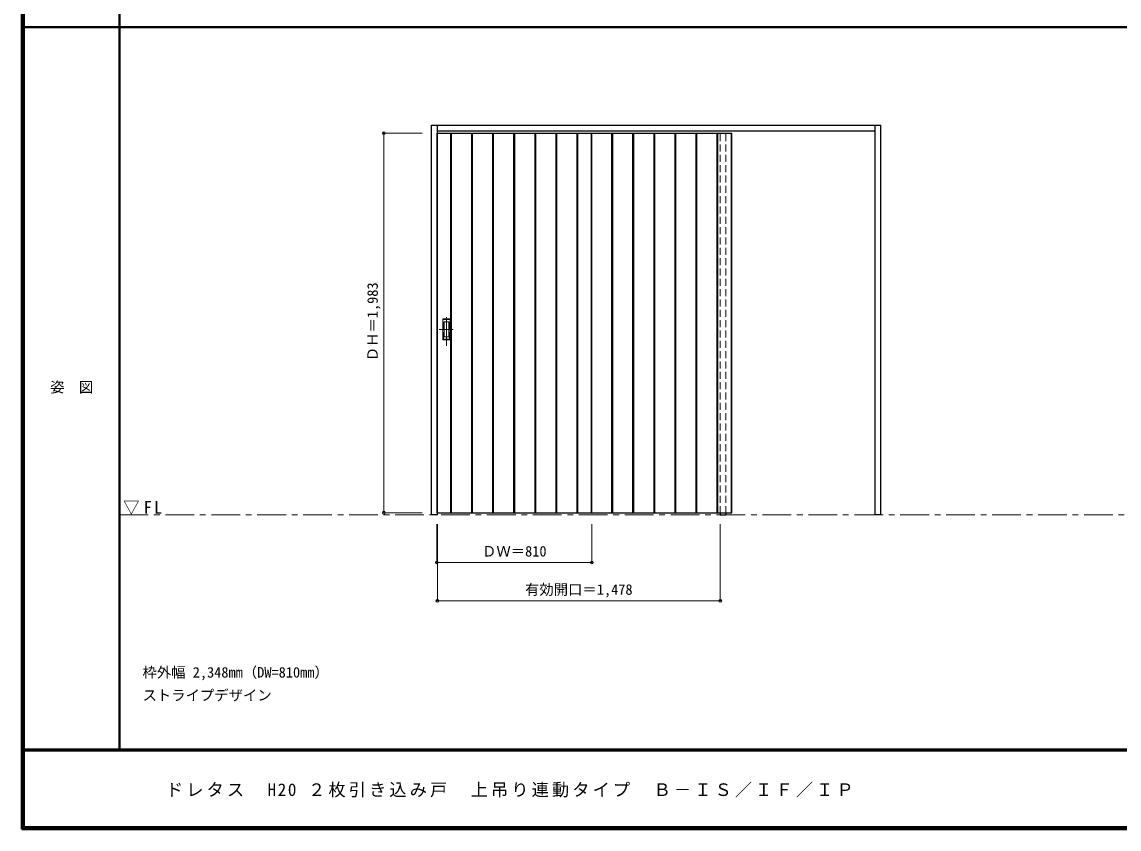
# Model space of a CAD drawing. Units: millimetres, scale not verified. Extents: x -6000 to 5700, y -4307 to 4260.
# Drawn here: x -6000 to -267, y -4205 to 12 of the extents above; entities that cross this region are included whole.
import ezdxf
from ezdxf.enums import TextEntityAlignment as Align

# ---------------------------------------------------------------- set-up
doc = ezdxf.new("R2010")
doc.units = ezdxf.units.MM
doc.header["$LTSCALE"] = 30
doc.header["$PDMODE"] = 32
doc.header["$PDSIZE"] = 15
doc.linetypes.add('CHAIN1', pattern=[8, 5, -1, 1, -1])
doc.linetypes.add('DASHED1', pattern=[1.8, 1.2, -0.6])
for name, color, linetype, lineweight in [('0-1_通り芯', 7, 'CHAIN1', 18), ('0-2_扉', 3, 'Continuous', 25), ('0-4_枠', 3, 'Continuous', 25), ('0-6_引手', 7, 'Continuous', 18), ('0-B_寸法', 7, 'Continuous', 9), ('F-1_枠', 6, 'Continuous', 40)]:
    doc.layers.add(name, color=color, linetype=linetype, lineweight=lineweight)
doc.layers.add('0-A_文字', color=7, linetype='Continuous')
doc.layers.add('F-A_文字', color=7, linetype='Continuous')
doc.styles.add('ＭＳ ゴシック', font='')
doc.styles.get('ＭＳ ゴシック').set_extended_font_data('MS Gothic')

msp = doc.modelspace()

# ---------------------------------------------------------------- linework, layer by layer
at = {"layer": '0-1_通り芯'}
msp.add_line((-5490, -2562.5), (100, -2562.5), dxfattribs=at)
at = {"layer": '0-2_扉', "color": 4, "linetype": 'DASHED1', "lineweight": 9}
for p, q in [((-3832, -569), (-3829, -569)), ((-3832, -2552), (-3832, -569)), ((-3100, -569), (-3100, -2552)), ((-3829, -2552), (-3832, -2552))]:
    msp.add_line(p, q, dxfattribs=at)
at = {"layer": '0-2_扉'}
for p, q in [((-3830, -2552), (-3830, -569)), ((-3829, -569), (-2290, -569)), ((-3759, -2552), (-3759, -569)), ((-3755, -2552), (-3755, -569)), ((-3649, -2552), (-3649, -569)), ((-3645, -2552), (-3645, -569)), ((-3539, -2552), (-3539, -569)), ((-3535, -2552), (-3535, -569)), ((-3429, -2552), (-3429, -569)), ((-3425, -2552), (-3425, -569)), ((-3319, -2552), (-3319, -569)), ((-3315, -2552), (-3315, -569)), ((-3209, -2552), (-3209, -569)), ((-3205, -2552), (-3205, -569)), ((-3099, -2552), (-3099, -569)), ((-3095, -2552), (-3095, -569)), ((-3024, -2552), (-3024, -569)), ((-3022, -2552), (-3022, -569)), ((-2917, -2552), (-2917, -569)), ((-2913, -2552), (-2913, -569)), ((-2807, -2552), (-2807, -569)), ((-2803, -2552), (-2803, -569)), ((-2697, -2552), (-2697, -569)), ((-2693, -2552), (-2693, -569)), ((-2587, -2552), (-2587, -569)), ((-2583, -2552), (-2583, -569)), ((-2477, -2552), (-2477, -569)), ((-2473, -2552), (-2473, -569)), ((-2367, -2552), (-2367, -569)), ((-2363, -2552), (-2363, -569)), ((-2292, -2552), (-2292, -569)), ((-2351, -2552), (-2351, -2562.5)), ((-2321, -2552), (-2321, -2562.5))]:
    msp.add_line(p, q, dxfattribs=at)
at = {"layer": '0-2_扉', "color": 7, "lineweight": 18}
for p, q in [((-3757, -2552), (-3757, -569)), ((-3647, -2552), (-3647, -569)), ((-3537, -2552), (-3537, -569)), ((-3427, -2552), (-3427, -569)), ((-3317, -2552), (-3317, -569)), ((-3207, -2552), (-3207, -569)), ((-3097, -2552), (-3097, -569)), ((-2915, -2552), (-2915, -569)), ((-2805, -2552), (-2805, -569)), ((-2695, -2552), (-2695, -569)), ((-2585, -2552), (-2585, -569)), ((-2475, -2552), (-2475, -569)), ((-2365, -2552), (-2365, -569))]:
    msp.add_line(p, q, dxfattribs=at)
at = {"layer": '0-2_扉'}
msp.add_lwpolyline([(-3829, -2552), (-2290, -2552), (-2290, -569)], dxfattribs=at)
at = {"layer": '0-4_枠'}
for p, q in [((-3859, -527.5), (-1511, -527.5)), ((-3829, -2562.5), (-3829, -527.5)), ((-3829, -557.5), (-1541, -557.5)), ((-1541, -2562.5), (-1541, -527.5)), ((-1511, -2562.5), (-1511, -527.5)), ((-2351, -2562.5), (-2321, -2562.5)), ((-1511, -2562.5), (-1541, -2562.5))]:
    msp.add_line(p, q, dxfattribs=at)
at = {"layer": '0-4_枠', "color": 4, "linetype": 'DASHED1', "lineweight": 9}
for p, q in [((-2351, -2554.5), (-2351, -557.5)), ((-2321, -2554.5), (-2321, -557.5))]:
    msp.add_line(p, q, dxfattribs=at)
at = {"layer": '0-4_枠'}
msp.add_lwpolyline([(-3829, -2562.5), (-3859, -2562.5), (-3859, -527.5)], dxfattribs=at)
at = {"layer": '0-6_引手'}
for p, q in [((-3800, -1539.5), (-3762, -1539.5)), ((-3800, -1649.5), (-3800, -1539.5)), ((-3762, -1649.5), (-3762, -1539.5)), ((-3793.5, -1555.5), (-3768.5, -1555.5)), ((-3793.5, -1633.5), (-3793.5, -1555.5)), ((-3768.5, -1633.5), (-3768.5, -1555.5)), ((-3800, -1649.5), (-3762, -1649.5)), ((-3793.5, -1633.5), (-3768.5, -1633.5))]:
    msp.add_line(p, q, dxfattribs=at)
at = {"layer": '0-6_引手', "linetype": 'CHAIN1'}
for p, q in [((-3781, -1679.7), (-3781, -1508.9)), ((-3819.1, -1594.5), (-3746.6, -1594.5))]:
    msp.add_line(p, q, dxfattribs=at)
at = {"layer": '0-6_引手', "linetype": 'DASHED1'}
for p, q in [((-3765, -1645.5), (-3765, -1543.5)), ((-3797, -1645.5), (-3765, -1645.5))]:
    msp.add_line(p, q, dxfattribs=at)
msp.add_lwpolyline([(-3797, -1645.5), (-3797, -1543.5), (-3765, -1543.5)], dxfattribs=at)
at = {"layer": '0-B_寸法', "color": 4}
for p, q in [((-4109, -569), (-4109, -2552)), ((-4109, -569), (-3909, -569)), ((-4109, -2552), (-3909, -2552)), ((-3832, -2812.5), (-3832, -2612.5)), ((-3829, -3012.5), (-3829, -2612.5)), ((-3022, -2812.5), (-3022, -2612.5)), ((-2351, -3012.5), (-2351, -2612.5)), ((-3022, -2812.5), (-3832, -2812.5)), ((-3829, -3012.5), (-2351, -3012.5))]:
    msp.add_line(p, q, dxfattribs=at)
at = {"layer": '0-B_寸法'}
for p in [(-4109, -569), (-4109, -2552), (-3832, -2812.5), (-3022, -2812.5), (-3829, -3012.5), (-2351, -3012.5)]:
    msp.add_point(p, dxfattribs=at)
at = {"layer": 'F-1_枠'}
for p, q in [((-6000, 4175), (-6000, -4205)), ((-5995, 4175), (-5995, -4205)), ((-5990, 4175), (-5990, -4205)), ((-5490, 4175), (-5490, -3790)), ((-6000, -15.5), (5700, -15.5)), ((5700, -3790), (-6000, -3790)), ((5700, -3795), (-6000, -3795)), ((5700, -4195), (-6000, -4195)), ((5700, -4200), (-6000, -4200)), ((5700, -4205), (-6000, -4205))]:
    msp.add_line(p, q, dxfattribs=at)

# ---------------------------------------------------------------- texts
at = {"layer": '0-A_文字', "style": 'ＭＳ ゴシック'}
for s, p in [('枠外幅 2,348mm（DW=810mm）', (-5370, -3430)), ('ストライプデザイン', (-5370, -3550))]:
    msp.add_text(s, height=54.99, dxfattribs=at).set_placement(p, align=Align.BOTTOM_LEFT)
at = {"layer": '0-A_文字', "insert": (-5471.2, -2562.5), "char_height": 65.98, "attachment_point": 7, "style": 'ＭＳ ゴシック'}
msp.add_mtext('\\T1.26;\\W0.95;▽FL', dxfattribs=at)
at = {"layer": '0-B_寸法', "style": 'ＭＳ ゴシック'}
msp.add_text('ＤＨ＝1,983', height=54.99, rotation=90, dxfattribs=at).set_placement((-4124, -1760.8), align=Align.BOTTOM_LEFT)
for s, p in [('ＤＷ＝810', (-3595.8, -2797.5)), ('有効開口＝1,478', (-3371.2, -2997.5))]:
    msp.add_text(s, height=54.99, dxfattribs=at).set_placement(p, align=Align.BOTTOM_LEFT)
at = {"layer": 'F-A_文字', "style": 'ＭＳ ゴシック'}
msp.add_text('姿\u3000図', height=54.99, dxfattribs=at).set_placement((-5852.5, -1940.2), align=Align.BOTTOM_LEFT)
at = {"layer": 'F-A_文字', "insert": (-5247.6, -4040), "char_height": 65.98, "attachment_point": 7, "style": 'ＭＳ ゴシック'}
msp.add_mtext('\\T1.18;ドレタス\u3000H20\\~２枚引き込み戸\u3000上吊り連動タイプ\u3000Ｂ－ＩＳ／ＩＦ／ＩＰ', dxfattribs=at)

doc.saveas('drawing.dxf')
